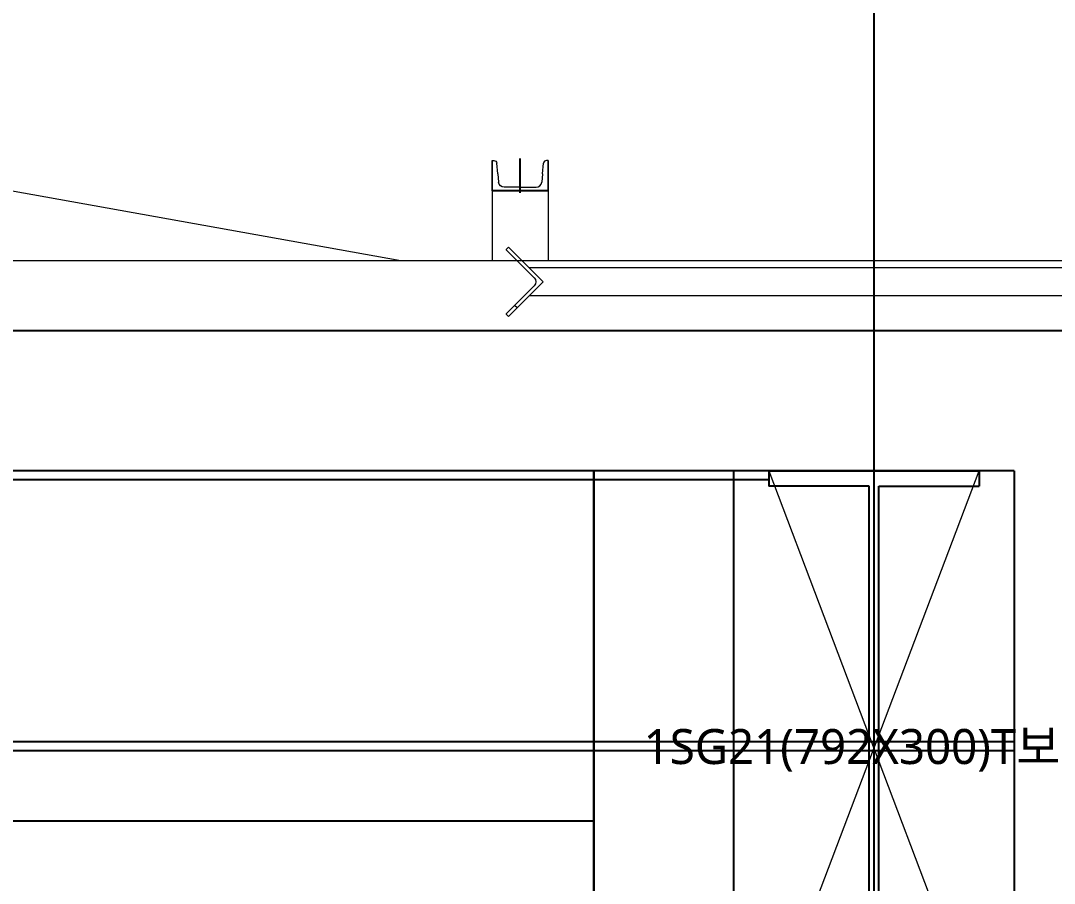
# Model space of a CAD drawing. Header units: millimetres. Extents: x -39468 to 212532, y -94717 to 83483.
# Drawn here: x 83282 to 84757, y 17611 to 18843 of the extents above; entities that cross this region are included whole.
import ezdxf
from ezdxf.enums import TextEntityAlignment as Align

# ---------------------------------------------------------------- set-up
doc = ezdxf.new("R2010")
doc.units = ezdxf.units.MM
doc.header["$LTSCALE"] = 300
doc.header["$MEASUREMENT"] = 0
doc.linetypes.add('주단면도-1$0$STD_CENTER', pattern=[66, 60, -2, 2, -2])
doc.layers.get('0').update_dxf_attribs({"linetype": 'CONTINUOUS'})
for name, color, linetype in [('A-HAT-2', 254, 'CONTINUOUS'), ('주단면도-1$0$A-FLOR-GW', 6, 'CONTINUOUS'), ('주단면도-1$0$A-SECT-ELEV', 8, 'CONTINUOUS'), ('주단면도-1$0$A-ST-AXIS-CEN', 252, '주단면도-1$0$STD_CENTER'), ('주단면도-1$0$A-ST-CONC', 2, 'CONTINUOUS'), ('주단면도-1$0$저온단열', 160, 'CONTINUOUS'), ('철골', 2, 'CONTINUOUS')]:
    doc.layers.add(name, color=color, linetype=linetype)
doc.layers.add('A-XXXX-NPLT', color=144, linetype='CONTINUOUS', lineweight=15, plot=False)
doc.styles.add('맑은고딕', font='malgun.ttf')

# ---------------------------------------------------------------- blocks, each defined once
blk = doc.blocks.new('DL-1(단)')
at = {"layer": 'A-HAT-2', "linetype": 'Continuous', "lineweight": 15}
h = blk.add_hatch(dxfattribs=at)
h.set_pattern_fill('ANSI31', color=256, scale=18, style=0)
h.set_pattern_definition([(45, (-7140.37, -2188.86), (-40.41115, 40.41115), [])])
edge = h.paths.add_edge_path()
edge.add_line((872.1, -530), (921.6, -579.5))
edge.add_line((921.6, -579.5), (924.5, -576.7))
edge.add_arc((923.7, -576), 1, 315, 45)
edge.add_line((924.5, -575.3), (884.9, -535.7))
edge.add_arc((890.5, -530), 8, 135, 225, ccw=False)
edge.add_line((884.9, -524.4), (924.5, -484.8))
edge.add_arc((923.7, -484.1), 1, 315, 45)
edge.add_line((924.5, -483.3), (921.6, -480.5))
edge.add_line((921.6, -480.5), (872.1, -530))
for p, q in [((1075.3, -500), (2857, -181)), ((865, -357), (865, -500)), ((937, -376), (938.5, -360.6)), ((945, -357), (942.5, -357)), ((945, -357), (945, -500)), ((945, -400), (945, -357)), ((937, -376), (935.8, -387.8)), ((905, -395), (927.9, -395)), ((865, -400), (945, -400)), ((872.1, -530), (921.6, -480.5)), ((884.9, -524.4), (924.5, -484.8)), ((924.5, -483.3), (921.6, -480.5)), ((8, -500), (2865, -500)), ((92.1, -510), (892.1, -510)), ((872.1, -530), (921.6, -579.5)), ((924.5, -575.3), (884.9, -535.7)), ((92.1, -550), (892.1, -550)), ((921.6, -579.5), (924.5, -576.7)), ((8, -600), (2915, -600))]:
    blk.add_line(p, q, dxfattribs=at)
at = {"layer": 'A-HAT-2'}
for p, q in [((905, -403), (905, -354)), ((865, -400), (945, -400))]:
    blk.add_line(p, q, dxfattribs=at)
at = {"layer": 'A-HAT-2', "linetype": 'Continuous', "lineweight": 15, "extrusion": (-1e-16, 0, -1)}
for p, q in [((865, -400), (865, -357)), ((865, -357), (867.5, -357)), ((873, -376), (871.5, -360.6)), ((873, -376), (874.2, -387.8)), ((905, -395), (882.1, -395))]:
    blk.add_line(p, q, dxfattribs=at)
for centre, radius, start, end in [((-867.5, -361), 4, 90, 174.2894), ((-882.1, -387), 8, 270, 354.2894)]:
    blk.add_arc(centre, radius, start, end, dxfattribs=at)
at = {"layer": 'A-HAT-2', "linetype": 'Continuous', "lineweight": 15}
for centre, radius, start, end in [((942.5, -361), 4, 90, 174.2894), ((927.9, -387), 8, 270, 354.2894), ((923.7, -484.1), 1, 315, 45), ((890.5, -530), 8, 135, 225), ((923.7, -576), 1, 315, 45)]:
    blk.add_arc(centre, radius, start, end, dxfattribs=at)
blk = doc.blocks.new('G$CDA5679E7')
at = {"layer": '철골', "ltscale": 3}
for p, q in [((143.5, 20), (143.5, 300)), ((143.5, 300), (156.5, 300)), ((156.5, 20), (156.5, 300)), ((143.5, 20), (0, 20)), ((0, 0), (0, 20)), ((300, 20), (156.5, 20)), ((300, 0), (300, 20)), ((0, 0), (300, 0))]:
    blk.add_line(p, q, dxfattribs=at)
blk = doc.blocks.new('G$C9162D860')
at = {"layer": 'A-XXXX-NPLT'}
for p, q in [((188.6, 1092), (488.6, 300)), ((188.6, 300), (488.6, 1092))]:
    blk.add_line(p, q, dxfattribs=at)
at = {"layer": '철골', "ltscale": 3}
for p, q in [((188.6, 1092), (488.6, 1092)), ((188.6, 1092), (188.6, 1070)), ((488.6, 1092), (488.6, 1070)), ((331.6, 1070), (188.6, 1070)), ((331.6, 322), (331.6, 1070)), ((345.6, 322), (345.6, 1070)), ((345.6, 1070), (488.6, 1070)), ((331.6, 322), (188.6, 322)), ((188.6, 300), (188.6, 322)), ((488.6, 322), (345.6, 322)), ((488.6, 300), (488.6, 322)), ((188.6, 300), (488.6, 300))]:
    blk.add_line(p, q, dxfattribs=at)
blk.add_blockref('G$CDA5679E7', (188.6, 0))
at = {"layer": 'A-XXXX-NPLT', "style": '맑은고딕'}
blk.add_text('1SG21(792X300)T보강', height=50, dxfattribs=at).set_placement((338.6, 696), align=Align.MIDDLE)

msp = doc.modelspace()

# ---------------------------------------------------------------- linework, layer by layer
at = {"layer": '주단면도-1$0$A-FLOR-GW'}
for p, q in [((84100, 14200), (84100, 18200)), ((84300, 14200), (84300, 18200))]:
    msp.add_line(p, q, dxfattribs=at)
at = {"layer": '주단면도-1$0$A-SECT-ELEV'}
msp.add_line((84100, 18200), (84100, 14200), dxfattribs=at)
at = {"layer": '주단면도-1$0$A-ST-AXIS-CEN', "linetype": 'Continuous'}
for p, q in [((84500, 55500), (84500, 0)), ((84500, 55500), (84500, 0)), ((84700, 18200), (81675, 18200)), ((84350, 18187), (81675, 18187)), ((84700, 17813), (81675, 17813)), ((84700, 17800), (81675, 17800))]:
    msp.add_line(p, q, dxfattribs=at)
at = {"layer": '주단면도-1$0$A-ST-CONC'}
for p, q in [((84900, 18400), (81875, 18400)), ((84700, 18200), (81675, 18200)), ((84700, 18200), (84700, 17450))]:
    msp.add_line(p, q, dxfattribs=at)
at = {"layer": '주단면도-1$0$저온단열'}
msp.add_line((81775, 17700), (84100, 17700), dxfattribs=at)

# ---------------------------------------------------------------- block references
at = {"xscale": -1}
msp.add_blockref('DL-1(단)', (84900, 19000), dxfattribs=at)
msp.add_blockref('G$C9162D860', (84161.4, 17108))

doc.saveas('drawing.dxf')
